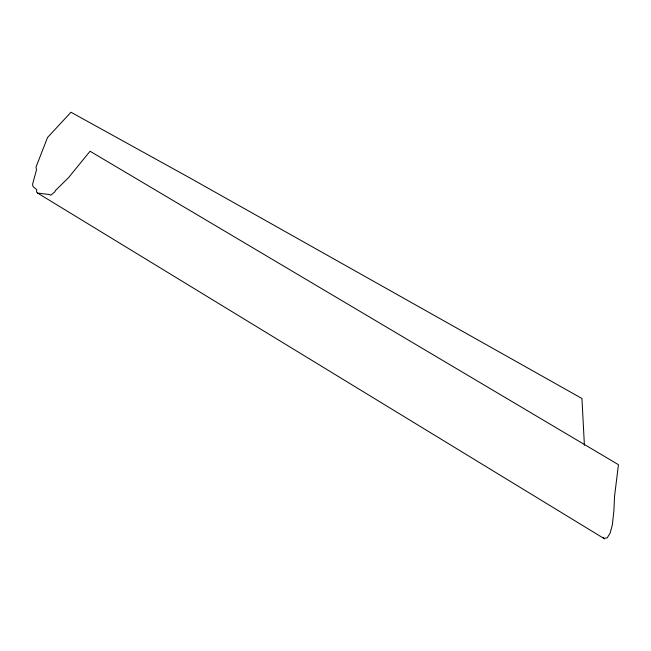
<?xml version="1.0" encoding="UTF-8"?>
<svg xmlns="http://www.w3.org/2000/svg" width="651" height="651" viewBox="0 0 651 651"><rect width="100%" height="100%" fill="white"/><g stroke="black" fill="none" stroke-linecap="round" stroke-linejoin="round"><path stroke-width="0.98" d="M37.636 193.095L604.397 538.759L604.82 538.174L607.171 537.913L610.125 533.112L612.306 525.105L613.893 510.913L614.544 496.29L618.45 464.692L90.05 151.235L68.567 177.617L55.245 190.735L55.083 191.622L50.859 195.21L49.256 194.511L37.636 193.095L36.619 192.11L36.684 189.612L33.055 186.593L32.55 184.298L36.489 169.887L36.017 167.038L47.531 137.507L70.983 112.241L189.547 177.747L581.945 398.485L584.403 445.276M603.208 537.246L604.397 538.759"/></g></svg>
